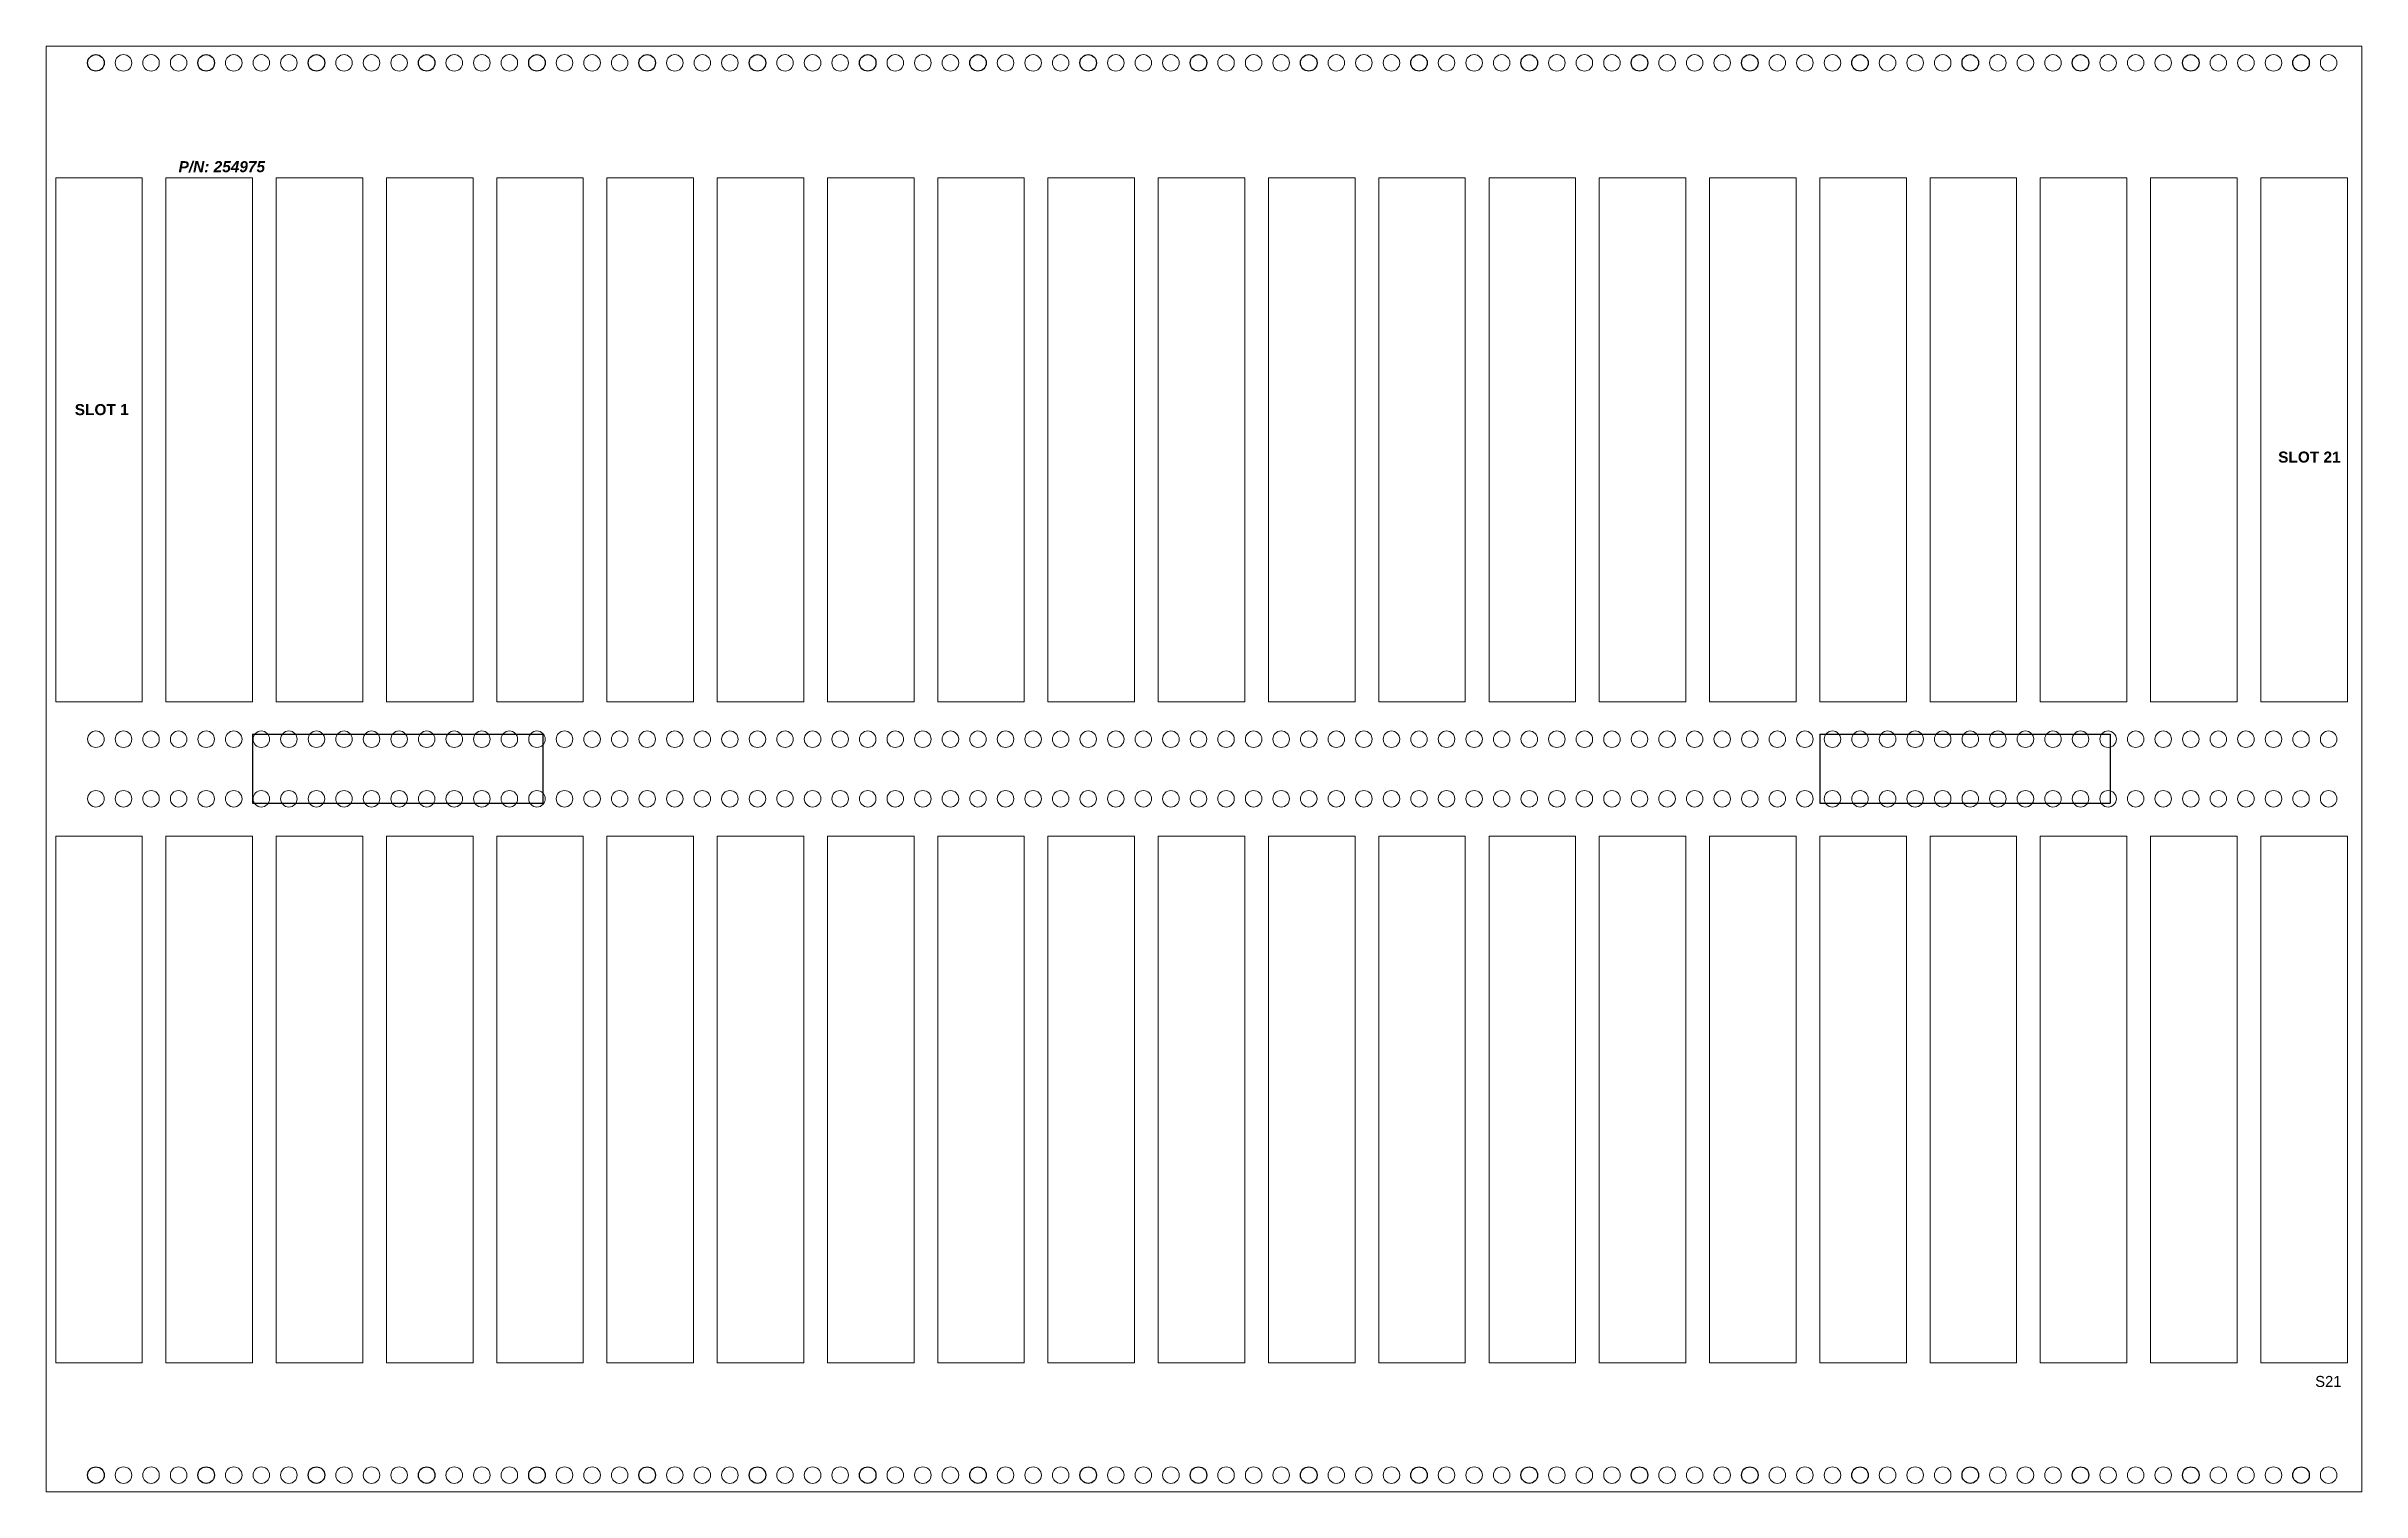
# Model space of a CAD drawing. Header units: millimetres. Extents: x 0 to 420, y 0 to 262.
import ezdxf

# ---------------------------------------------------------------- set-up
doc = ezdxf.new("R2010")
doc.units = ezdxf.units.MM
doc.layers.get('0').update_dxf_attribs({"lineweight": 18})
for name, color, linetype, lineweight, true_color in [('Connector', 1, 'Continuous', 18, 0xff0000), ('Full Holes', 3, 'Continuous', 18, 0x00ff00), ('Holes', 6, 'Continuous', 18, 0xff00ff), ('power conn', 30, 'Continuous', 25, 0xff7f00)]:
    doc.layers.add(name, color=color, linetype=linetype, lineweight=lineweight, true_color=true_color)
doc.layers.add('Text', color=7, linetype='Continuous', lineweight=100)
doc.styles.add('textstyle11', font='')
doc.styles.add('textstyle12', font='')
doc.styles.add('textstyle13', font='')
doc.styles.add('textstyle14', font='')
doc.styles.get('textstyle11').set_extended_font_data('textstyle14')
doc.styles.get('textstyle12').set_extended_font_data('Arial', italic=True, bold=True)
doc.styles.get('textstyle13').set_extended_font_data('Arial', bold=True)
doc.styles.get('textstyle14').set_extended_font_data('Arial', bold=True)

msp = doc.modelspace()

# ---------------------------------------------------------------- linework, layer by layer
at = {"color": 5, "lineweight": 18, "true_color": 0x0000ff}
for p, q in [((0, 0), (0, 262.1)), ((0, 262.1), (420, 262.1)), ((420, 0), (420, 262.1)), ((0, 0), (420, 0))]:
    msp.add_line(p, q, dxfattribs=at)
at = {"layer": 'Connector', "color": 1, "lineweight": 18, "true_color": 0xff0000}
for p, q in [((1.7, 143.225), (1.7, 238.225)), ((1.7, 238.225), (17.4, 238.225)), ((17.4, 143.225), (17.4, 238.225)), ((21.7, 143.225), (21.7, 238.225)), ((21.7, 238.225), (37.4, 238.225)), ((37.4, 143.225), (37.4, 238.225)), ((41.7, 143.225), (41.7, 238.225)), ((41.7, 238.225), (57.4, 238.225)), ((57.4, 143.225), (57.4, 238.225)), ((61.7, 143.225), (61.7, 238.225)), ((61.7, 238.225), (77.4, 238.225)), ((77.4, 143.225), (77.4, 238.225)), ((81.7, 143.225), (81.7, 238.225)), ((81.7, 238.225), (97.4, 238.225)), ((97.4, 143.225), (97.4, 238.225)), ((101.7, 143.225), (101.7, 238.225)), ((101.7, 238.225), (117.4, 238.225)), ((117.4, 143.225), (117.4, 238.225)), ((121.7, 143.225), (121.7, 238.225)), ((121.7, 238.225), (137.4, 238.225)), ((137.4, 143.225), (137.4, 238.225)), ((141.7, 143.225), (141.7, 238.225)), ((141.7, 238.225), (157.4, 238.225)), ((157.4, 143.225), (157.4, 238.225)), ((161.7, 143.225), (161.7, 238.225)), ((161.7, 238.225), (177.4, 238.225)), ((177.4, 143.225), (177.4, 238.225)), ((181.7, 143.225), (181.7, 238.225)), ((181.7, 238.225), (197.4, 238.225)), ((197.4, 143.225), (197.4, 238.225)), ((201.7, 143.225), (201.7, 238.225)), ((201.7, 238.225), (217.4, 238.225)), ((217.4, 143.225), (217.4, 238.225)), ((221.7, 143.225), (221.7, 238.225)), ((221.7, 238.225), (237.4, 238.225)), ((237.4, 143.225), (237.4, 238.225)), ((241.7, 143.225), (241.7, 238.225)), ((241.7, 238.225), (257.4, 238.225)), ((257.4, 143.225), (257.4, 238.225)), ((261.7, 143.225), (261.7, 238.225)), ((261.7, 238.225), (277.4, 238.225)), ((277.4, 143.225), (277.4, 238.225)), ((281.7, 143.225), (281.7, 238.225)), ((281.7, 238.225), (297.4, 238.225)), ((297.4, 143.225), (297.4, 238.225)), ((301.7, 143.225), (301.7, 238.225)), ((301.7, 238.225), (317.4, 238.225)), ((317.4, 143.225), (317.4, 238.225)), ((321.7, 143.225), (321.7, 238.225)), ((321.7, 238.225), (337.4, 238.225)), ((337.4, 143.225), (337.4, 238.225)), ((341.7, 143.225), (341.7, 238.225)), ((341.7, 238.225), (357.4, 238.225)), ((357.4, 143.225), (357.4, 238.225)), ((361.7, 143.225), (361.7, 238.225)), ((361.7, 238.225), (377.4, 238.225)), ((377.4, 143.225), (377.4, 238.225)), ((381.7, 143.225), (381.7, 238.225)), ((381.7, 238.225), (397.4, 238.225)), ((397.4, 143.225), (397.4, 238.225)), ((401.7, 143.225), (401.7, 238.225)), ((401.7, 238.225), (417.4, 238.225)), ((417.4, 143.225), (417.4, 238.225)), ((1.7, 143.225), (17.4, 143.225)), ((21.7, 143.225), (37.4, 143.225)), ((41.7, 143.225), (57.4, 143.225)), ((61.7, 143.225), (77.4, 143.225)), ((81.7, 143.225), (97.4, 143.225)), ((101.7, 143.225), (117.4, 143.225)), ((121.7, 143.225), (137.4, 143.225)), ((141.7, 143.225), (157.4, 143.225)), ((161.7, 143.225), (177.4, 143.225)), ((181.7, 143.225), (197.4, 143.225)), ((201.7, 143.225), (217.4, 143.225)), ((221.7, 143.225), (237.4, 143.225)), ((241.7, 143.225), (257.4, 143.225)), ((261.7, 143.225), (277.4, 143.225)), ((281.7, 143.225), (297.4, 143.225)), ((301.7, 143.225), (317.4, 143.225)), ((321.7, 143.225), (337.4, 143.225)), ((341.7, 143.225), (357.4, 143.225)), ((361.7, 143.225), (377.4, 143.225)), ((381.7, 143.225), (397.4, 143.225)), ((401.7, 143.225), (417.4, 143.225)), ((1.7, 118.875), (1.7, 23.375)), ((1.7, 118.875), (17.4, 118.875)), ((17.4, 118.875), (17.4, 23.375)), ((21.7, 118.875), (21.7, 23.375)), ((21.7, 118.875), (37.4, 118.875)), ((37.4, 118.875), (37.4, 23.375)), ((41.7, 118.875), (41.7, 23.375)), ((41.7, 118.875), (57.4, 118.875)), ((57.4, 118.875), (57.4, 23.375)), ((61.7, 118.875), (61.7, 23.375)), ((61.7, 118.875), (77.4, 118.875)), ((77.4, 118.875), (77.4, 23.375)), ((81.7, 118.875), (81.7, 23.375)), ((81.7, 118.875), (97.4, 118.875)), ((97.4, 118.875), (97.4, 23.375)), ((101.7, 118.875), (101.7, 23.375)), ((101.7, 118.875), (117.4, 118.875)), ((117.4, 118.875), (117.4, 23.375)), ((121.7, 118.875), (121.7, 23.375)), ((121.7, 118.875), (137.4, 118.875)), ((137.4, 118.875), (137.4, 23.375)), ((141.7, 118.875), (141.7, 23.375)), ((141.7, 118.875), (157.4, 118.875)), ((157.4, 118.875), (157.4, 23.375)), ((161.7, 118.875), (161.7, 23.375)), ((161.7, 118.875), (177.4, 118.875)), ((177.4, 118.875), (177.4, 23.375)), ((181.7, 118.875), (181.7, 23.375)), ((181.7, 118.875), (197.4, 118.875)), ((197.4, 118.875), (197.4, 23.375)), ((201.7, 118.875), (201.7, 23.375)), ((201.7, 118.875), (217.4, 118.875)), ((217.4, 118.875), (217.4, 23.375)), ((221.7, 118.875), (221.7, 23.375)), ((221.7, 118.875), (237.4, 118.875)), ((237.4, 118.875), (237.4, 23.375)), ((241.7, 118.875), (241.7, 23.375)), ((241.7, 118.875), (257.4, 118.875)), ((257.4, 118.875), (257.4, 23.375)), ((261.7, 118.875), (261.7, 23.375)), ((261.7, 118.875), (277.4, 118.875)), ((277.4, 118.875), (277.4, 23.375)), ((281.7, 118.875), (281.7, 23.375)), ((281.7, 118.875), (297.4, 118.875)), ((297.4, 118.875), (297.4, 23.375)), ((301.7, 118.875), (301.7, 23.375)), ((301.7, 118.875), (317.4, 118.875)), ((317.4, 118.875), (317.4, 23.375)), ((321.7, 118.875), (321.7, 23.375)), ((321.7, 118.875), (337.4, 118.875)), ((337.4, 118.875), (337.4, 23.375)), ((341.7, 118.875), (341.7, 23.375)), ((341.7, 118.875), (357.4, 118.875)), ((357.4, 118.875), (357.4, 23.375)), ((361.7, 118.875), (361.7, 23.375)), ((361.7, 118.875), (377.4, 118.875)), ((377.4, 118.875), (377.4, 23.375)), ((381.7, 118.875), (381.7, 23.375)), ((381.7, 118.875), (397.4, 118.875)), ((397.4, 118.875), (397.4, 23.375)), ((401.7, 118.875), (401.7, 23.375)), ((401.7, 118.875), (417.4, 118.875)), ((417.4, 118.875), (417.4, 23.375)), ((1.7, 23.375), (17.4, 23.375)), ((21.7, 23.375), (37.4, 23.375)), ((41.7, 23.375), (57.4, 23.375)), ((61.7, 23.375), (77.4, 23.375)), ((81.7, 23.375), (97.4, 23.375)), ((101.7, 23.375), (117.4, 23.375)), ((121.7, 23.375), (137.4, 23.375)), ((141.7, 23.375), (157.4, 23.375)), ((161.7, 23.375), (177.4, 23.375)), ((181.7, 23.375), (197.4, 23.375)), ((201.7, 23.375), (217.4, 23.375)), ((221.7, 23.375), (237.4, 23.375)), ((241.7, 23.375), (257.4, 23.375)), ((261.7, 23.375), (277.4, 23.375)), ((281.7, 23.375), (297.4, 23.375)), ((301.7, 23.375), (317.4, 23.375)), ((321.7, 23.375), (337.4, 23.375)), ((341.7, 23.375), (357.4, 23.375)), ((361.7, 23.375), (377.4, 23.375)), ((381.7, 23.375), (397.4, 23.375)), ((401.7, 23.375), (417.4, 23.375))]:
    msp.add_line(p, q, dxfattribs=at)
at = {"layer": 'Full Holes', "color": 3, "lineweight": 18, "true_color": 0x00ff00}
for centre in [(14, 259.1), (19, 259.1), (24, 259.1), (34, 259.1), (39, 259.1), (44, 259.1), (54, 259.1), (59, 259.1), (64, 259.1), (74, 259.1), (79, 259.1), (84, 259.1), (94, 259.1), (99, 259.1), (104, 259.1), (114, 259.1), (119, 259.1), (124, 259.1), (134, 259.1), (139, 259.1), (144, 259.1), (154, 259.1), (159, 259.1), (164, 259.1), (174, 259.1), (179, 259.1), (184, 259.1), (194, 259.1), (199, 259.1), (204, 259.1), (214, 259.1), (219, 259.1), (224, 259.1), (234, 259.1), (239, 259.1), (244, 259.1), (254, 259.1), (259, 259.1), (264, 259.1), (274, 259.1), (279, 259.1), (284, 259.1), (294, 259.1), (299, 259.1), (304, 259.1), (314, 259.1), (319, 259.1), (324, 259.1), (334, 259.1), (339, 259.1), (344, 259.1), (354, 259.1), (359, 259.1), (364, 259.1), (374, 259.1), (379, 259.1), (384, 259.1), (394, 259.1), (399, 259.1), (404, 259.1), (414, 259.1), (14, 136.45), (19, 136.45), (24, 136.45), (34, 136.45), (39, 136.45), (44, 136.45), (54, 136.45), (59, 136.45), (64, 136.45), (74, 136.45), (79, 136.45), (84, 136.45), (94, 136.45), (99, 136.45), (104, 136.45), (114, 136.45), (119, 136.45), (124, 136.45), (134, 136.45), (139, 136.45), (144, 136.45), (154, 136.45), (159, 136.45), (164, 136.45), (174, 136.45), (179, 136.45), (184, 136.45), (194, 136.45), (199, 136.45), (204, 136.45), (214, 136.45), (219, 136.45), (224, 136.45), (234, 136.45), (239, 136.45), (244, 136.45), (254, 136.45), (259, 136.45), (264, 136.45), (274, 136.45), (279, 136.45), (284, 136.45), (294, 136.45), (299, 136.45), (304, 136.45), (314, 136.45), (319, 136.45), (324, 136.45), (334, 136.45), (339, 136.45), (344, 136.45), (354, 136.45), (359, 136.45), (364, 136.45), (374, 136.45), (379, 136.45), (384, 136.45), (394, 136.45), (399, 136.45), (404, 136.45), (414, 136.45), (14, 125.65), (19, 125.65), (24, 125.65), (34, 125.65), (39, 125.65), (44, 125.65), (54, 125.65), (59, 125.65), (64, 125.65), (74, 125.65), (79, 125.65), (84, 125.65), (94, 125.65), (99, 125.65), (104, 125.65), (114, 125.65), (119, 125.65), (124, 125.65), (134, 125.65), (139, 125.65), (144, 125.65), (154, 125.65), (159, 125.65), (164, 125.65), (174, 125.65), (179, 125.65), (184, 125.65), (194, 125.65), (199, 125.65), (204, 125.65), (214, 125.65), (219, 125.65), (224, 125.65), (234, 125.65), (239, 125.65), (244, 125.65), (254, 125.65), (259, 125.65), (264, 125.65), (274, 125.65), (279, 125.65), (284, 125.65), (294, 125.65), (299, 125.65), (304, 125.65), (314, 125.65), (319, 125.65), (324, 125.65), (334, 125.65), (339, 125.65), (344, 125.65), (354, 125.65), (359, 125.65), (364, 125.65), (374, 125.65), (379, 125.65), (384, 125.65), (394, 125.65), (399, 125.65), (404, 125.65), (414, 125.65), (14, 3), (19, 3), (24, 3), (34, 3), (39, 3), (44, 3), (54, 3), (59, 3), (64, 3), (74, 3), (79, 3), (84, 3), (94, 3), (99, 3), (104, 3), (114, 3), (119, 3), (124, 3), (134, 3), (139, 3), (144, 3), (154, 3), (159, 3), (164, 3), (174, 3), (179, 3), (184, 3), (194, 3), (199, 3), (204, 3), (214, 3), (219, 3), (224, 3), (234, 3), (239, 3), (244, 3), (254, 3), (259, 3), (264, 3), (274, 3), (279, 3), (284, 3), (294, 3), (299, 3), (304, 3), (314, 3), (319, 3), (324, 3), (334, 3), (339, 3), (344, 3), (354, 3), (359, 3), (364, 3), (374, 3), (379, 3), (384, 3), (394, 3), (399, 3), (404, 3), (414, 3)]:
    msp.add_circle(centre, 1.5, dxfattribs=at)
at = {"layer": 'Holes', "color": 6, "lineweight": 25, "true_color": 0xff00ff}
for centre in [(9, 259.1), (29, 259.1), (49, 259.1), (69, 259.1), (89, 259.1), (109, 259.1), (129, 259.1), (149, 259.1), (169, 259.1), (189, 259.1), (209, 259.1), (229, 259.1), (249, 259.1), (269, 259.1), (289, 259.1), (309, 259.1), (329, 259.1), (349, 259.1), (369, 259.1), (389, 259.1), (409, 259.1), (9, 3), (29, 3), (49, 3), (69, 3), (89, 3), (109, 3), (129, 3), (149, 3), (169, 3), (189, 3), (209, 3), (229, 3), (249, 3), (269, 3), (289, 3), (309, 3), (329, 3), (349, 3), (369, 3), (389, 3), (409, 3)]:
    msp.add_circle(centre, 1.5, dxfattribs=at)
at = {"layer": 'Holes', "color": 6, "lineweight": 18, "true_color": 0xff00ff}
for centre in [(9, 136.45), (29, 136.45), (49, 136.45), (69, 136.45), (89, 136.45), (109, 136.45), (129, 136.45), (149, 136.45), (169, 136.45), (189, 136.45), (209, 136.45), (229, 136.45), (249, 136.45), (269, 136.45), (289, 136.45), (309, 136.45), (329, 136.45), (349, 136.45), (369, 136.45), (389, 136.45), (409, 136.45), (9, 125.65), (29, 125.65), (49, 125.65), (69, 125.65), (89, 125.65), (109, 125.65), (129, 125.65), (149, 125.65), (169, 125.65), (189, 125.65), (209, 125.65), (229, 125.65), (249, 125.65), (269, 125.65), (289, 125.65), (309, 125.65), (329, 125.65), (349, 125.65), (369, 125.65), (389, 125.65), (409, 125.65)]:
    msp.add_circle(centre, 1.5, dxfattribs=at)
at = {"layer": 'power conn'}
for p, q in [((37.4, 137.387), (90.05, 137.387)), ((37.4, 137.387), (37.4, 124.838)), ((90.05, 137.387), (90.05, 124.838)), ((321.7, 137.387), (374.35, 137.387)), ((321.7, 137.387), (321.7, 124.838)), ((374.35, 137.387), (374.35, 124.838)), ((37.4, 124.838), (90.05, 124.838)), ((321.7, 124.838), (374.35, 124.838))]:
    msp.add_line(p, q, dxfattribs=at)

# ---------------------------------------------------------------- texts
at = {"layer": 'Text', "char_height": 2, "attachment_point": 1}
for s, insert, style in [('P/N: 254975', (23.991, 241.276), 'textstyle12'), ('SLOT 1', (5.165, 197.222), 'textstyle13'), ('SLOT 21', (404.847, 188.617), 'textstyle14')]:
    msp.add_mtext(s, dxfattribs=dict(at, insert=insert, style=style))
at = {"layer": 'Text', "lineweight": 100, "insert": (411.572, 18.965), "char_height": 1, "width": 4.72222, "attachment_point": 7, "style": 'textstyle11'}
msp.add_mtext('\\H2;S21', dxfattribs=at)

doc.saveas('drawing.dxf')
